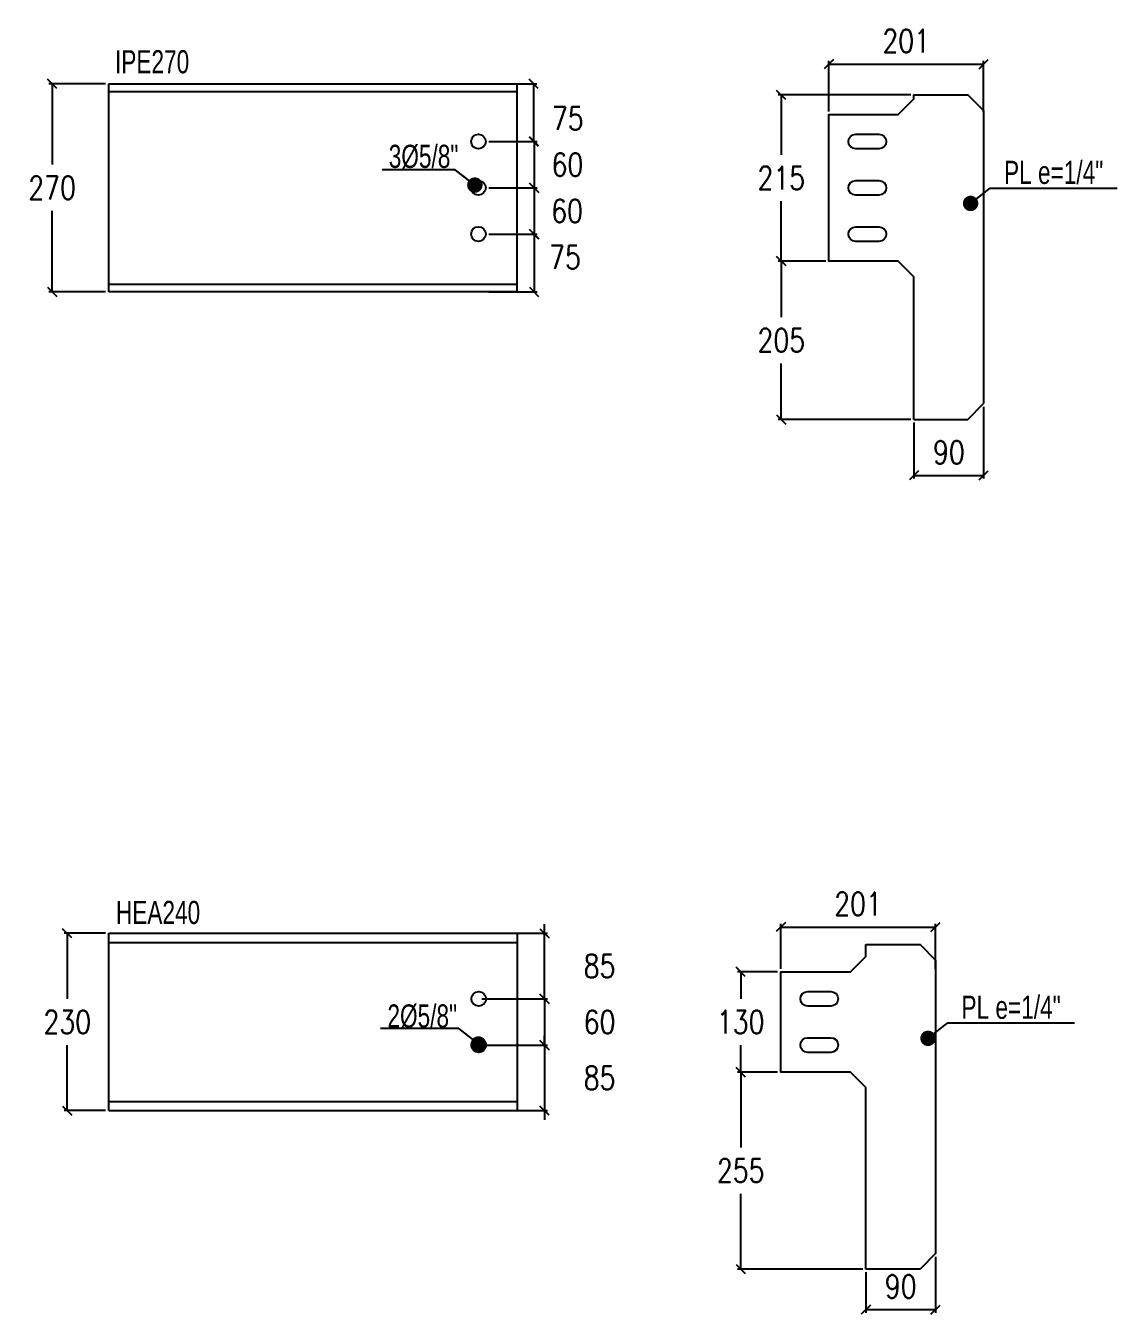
# Model space of a CAD drawing. Header units: millimetres. Extents: x -1715 to 93033, y -21962 to 25119.
# Drawn here: x 10847 to 12262, y -18084 to -16413 of the extents above; entities that cross this region are included whole.
import ezdxf
from ezdxf.enums import TextEntityAlignment as Align

# ---------------------------------------------------------------- set-up
doc = ezdxf.new("R2010")
doc.units = ezdxf.units.MM
doc.header["$LTSCALE"] = 0.4
for name, color, linetype in [('COTAS', 8, 'Continuous'), ('P-PLATINA', 6, 'Continuous'), ('PERFORACIONES', 1, 'Continuous')]:
    doc.layers.add(name, color=color, linetype=linetype)
doc.styles.add('CNI_COTAS', font='romans.shx', dxfattribs={"width": 0.8})
doc.styles.add('VERDANA', font='arial.ttf')
doc.dimstyles.new('1.1', dxfattribs={"dimscale": 0, "dimtxt": 15, "dimasz": 20, "dimexe": 2, "dimexo": 2, "dimgap": 7, "dimtad": 1, "dimdec": 0, "dimzin": 4, "dimdsep": 46, "dimtxsty": 'CNI_COTAS', "dimblk": 'DOTSMALL', "dimcen": 0, "dimclrd": 256, "dimclrt": 3, "dimadec": 0, "dimazin": 0, "dimtfac": 1, "dimtdec": 0, "dimtmove": 2, "dimatfit": 0, "dimldrblk": 'DOT', "dimfxl": 0.05, "dimtolj": 1, "dimtzin": 0, "dimarcsym": 1})
doc.dimstyles.new('1.4', dxfattribs={"dimscale": 0, "dimtxt": 30, "dimasz": 12, "dimexe": 4, "dimexo": 4, "dimgap": 15, "dimtad": 1, "dimdec": 0, "dimzin": 4, "dimdsep": 46, "dimtxsty": 'CNI_COTAS', "dimblk": 'OBLIQUE', "dimcen": -0.09, "dimclrd": 256, "dimclrt": 3, "dimadec": 0, "dimazin": 0, "dimtfac": 1, "dimtdec": 0, "dimtmove": 2, "dimatfit": 0, "dimldrblk": 'DOT', "dimfxl": 0.05, "dimtolj": 1, "dimtzin": 0, "dimarcsym": 0})

# ---------------------------------------------------------------- blocks, each defined once
blk = doc.blocks.new('_Oblique')
at = {"color": 0, "linetype": 'ByBlock', "lineweight": -2}
blk.add_line((-0.5, -0.5), (0.5, 0.5), dxfattribs=at)
blk = doc.blocks.new('*D87')
at = {"layer": 'COTAS', "color": 0, "lineweight": -2, "transparency": 16777216}
for p, q in [((10950, -16488.3), (10876.6, -16488.3)), ((10950, -16758.3), (10876.6, -16758.3))]:
    blk.add_line(p, q, dxfattribs=at)
at = {"layer": 'COTAS', "lineweight": -2, "transparency": 16777216}
for p, q in [((10880.6, -16488.3), (10880.6, -16593.3)), ((10880.6, -16758.3), (10880.6, -16653.3))]:
    blk.add_line(p, q, dxfattribs=at)
at = {"layer": 'Defpoints', "color": 0, "transparency": 16777216}
for p in [(10880.6, -16488.3), (10954, -16488.3), (10954, -16758.3)]:
    blk.add_point(p, dxfattribs=at)
at = {"layer": 'COTAS', "lineweight": -2, "transparency": 16777216, "xscale": 12, "yscale": 12, "zscale": 12}
for p, rotation in [((10880.6, -16488.3), 90), ((10880.6, -16758.3), 270)]:
    blk.add_blockref('_Oblique', p, dxfattribs=dict(at, rotation=rotation))
at = {"layer": 'COTAS', "color": 3, "transparency": 16777216, "insert": (10880.6, -16623.3), "char_height": 30, "attachment_point": 5, "rotation": 0.01, "style": 'CNI_COTAS'}
blk.add_mtext('\\A1;270', dxfattribs=at)
blk = doc.blocks.new('_Dot')
at = {"color": 0, "linetype": 'ByBlock', "lineweight": -2}
blk.add_line((-0.5, 0), (-1, 0), dxfattribs=at)
at = {"color": 0, "linetype": 'ByBlock', "const_width": 0.5}
blk.add_lwpolyline([(-0.25, 0, 1), (0.25, 0, 1)], format="xyb", close=True, dxfattribs=at)
blk = doc.blocks.new('_DotSmall')
at = {"color": 0, "linetype": 'ByBlock', "const_width": 0.5}
blk.add_lwpolyline([(-0.0625, 0, 1), (0.0625, 0, 1)], format="xyb", close=True, dxfattribs=at)
blk = doc.blocks.new('*D143')
at = {"layer": 'COTAS', "color": 0, "lineweight": -2, "transparency": 16777216}
for p, q in [((10950, -17590.3), (10896.3, -17590.3)), ((10950, -17820.3), (10896.3, -17820.3))]:
    blk.add_line(p, q, dxfattribs=at)
at = {"layer": 'COTAS', "lineweight": -2, "transparency": 16777216}
for p, q in [((10900.3, -17590.3), (10900.3, -17675.3)), ((10900.3, -17820.3), (10900.3, -17735.3))]:
    blk.add_line(p, q, dxfattribs=at)
at = {"layer": 'Defpoints', "color": 0, "transparency": 16777216}
for p in [(10900.3, -17590.3), (10954, -17590.3), (10954, -17820.3)]:
    blk.add_point(p, dxfattribs=at)
at = {"layer": 'COTAS', "lineweight": -2, "transparency": 16777216, "xscale": 12, "yscale": 12, "zscale": 12}
for p, rotation in [((10900.3, -17590.3), 90), ((10900.3, -17820.3), 270)]:
    blk.add_blockref('_Oblique', p, dxfattribs=dict(at, rotation=rotation))
at = {"layer": 'COTAS', "color": 3, "transparency": 16777216, "insert": (10900.3, -17705.3), "char_height": 30, "attachment_point": 5, "rotation": 0.01, "style": 'CNI_COTAS'}
blk.add_mtext('\\A1;230', dxfattribs=at)
blk = doc.blocks.new('*D261')
at = {"layer": 'COTAS', "color": 0, "lineweight": -2, "transparency": 16777216}
for p, q in [((11447, -16563.3), (11509.6, -16563.3)), ((11447, -16623.3), (11509.6, -16623.3))]:
    blk.add_line(p, q, dxfattribs=at)
at = {"layer": 'COTAS', "lineweight": -2, "transparency": 16777216}
blk.add_line((11505.6, -16563.3), (11505.6, -16623.3), dxfattribs=at)
at = {"layer": 'Defpoints', "color": 0, "transparency": 16777216}
for p in [(11443, -16563.3), (11443, -16623.3), (11505.6, -16623.3)]:
    blk.add_point(p, dxfattribs=at)
at = {"layer": 'COTAS', "lineweight": -2, "transparency": 16777216, "xscale": 12, "yscale": 12, "zscale": 12}
for p, rotation in [((11505.6, -16563.3), 90), ((11505.6, -16623.3), 270)]:
    blk.add_blockref('_Oblique', p, dxfattribs=dict(at, rotation=rotation))
at = {"layer": 'COTAS', "color": 3, "transparency": 16777216, "insert": (11548.9, -16593.3), "char_height": 30, "attachment_point": 5, "rotation": 0.01, "style": 'CNI_COTAS'}
blk.add_mtext('\\A1;60', dxfattribs=at)
blk = doc.blocks.new('*D262')
at = {"layer": 'COTAS', "color": 0, "lineweight": -2, "transparency": 16777216}
for p, q in [((11447, -16623.3), (11509.6, -16623.3)), ((11447, -16683.3), (11509.6, -16683.3))]:
    blk.add_line(p, q, dxfattribs=at)
at = {"layer": 'COTAS', "lineweight": -2, "transparency": 16777216}
blk.add_line((11505.6, -16623.3), (11505.6, -16683.3), dxfattribs=at)
at = {"layer": 'Defpoints', "color": 0, "transparency": 16777216}
for p in [(11443, -16623.3), (11443, -16683.3), (11505.6, -16683.3)]:
    blk.add_point(p, dxfattribs=at)
at = {"layer": 'COTAS', "lineweight": -2, "transparency": 16777216, "xscale": 12, "yscale": 12, "zscale": 12}
for p, rotation in [((11505.6, -16623.3), 90), ((11505.6, -16683.3), 270)]:
    blk.add_blockref('_Oblique', p, dxfattribs=dict(at, rotation=rotation))
at = {"layer": 'COTAS', "color": 3, "transparency": 16777216, "insert": (11548.4, -16653.3), "char_height": 30, "attachment_point": 5, "rotation": 0.01, "style": 'CNI_COTAS'}
blk.add_mtext('\\A1;60', dxfattribs=at)
blk = doc.blocks.new('*D263')
at = {"layer": 'COTAS', "color": 0, "lineweight": -2, "transparency": 16777216}
for p, q in [((11447, -16683.3), (11509.5, -16683.3)), ((11447, -16758.3), (11509.5, -16758.3))]:
    blk.add_line(p, q, dxfattribs=at)
at = {"layer": 'COTAS', "lineweight": -2, "transparency": 16777216}
blk.add_line((11505.5, -16683.3), (11505.5, -16758.3), dxfattribs=at)
at = {"layer": 'Defpoints', "color": 0, "transparency": 16777216}
for p in [(11443, -16683.3), (11443, -16758.3), (11505.5, -16758.3)]:
    blk.add_point(p, dxfattribs=at)
at = {"layer": 'COTAS', "lineweight": -2, "transparency": 16777216, "xscale": 12, "yscale": 12, "zscale": 12}
for p, rotation in [((11505.5, -16683.3), 90), ((11505.5, -16758.3), 270)]:
    blk.add_blockref('_Oblique', p, dxfattribs=dict(at, rotation=rotation))
at = {"layer": 'COTAS', "color": 3, "transparency": 16777216, "insert": (11545.7, -16713.3), "char_height": 30, "attachment_point": 5, "rotation": 0.01, "style": 'CNI_COTAS'}
blk.add_mtext('\\A1;75', dxfattribs=at)
blk = doc.blocks.new('*D264')
at = {"layer": 'COTAS', "color": 0, "lineweight": -2, "transparency": 16777216}
for p, q in [((11447, -16488.3), (11509.1, -16488.3)), ((11447, -16563.3), (11509.1, -16563.3))]:
    blk.add_line(p, q, dxfattribs=at)
at = {"layer": 'COTAS', "lineweight": -2, "transparency": 16777216}
blk.add_line((11505.1, -16563.3), (11505.1, -16488.3), dxfattribs=at)
at = {"layer": 'Defpoints', "color": 0, "transparency": 16777216}
for p in [(11443, -16488.3), (11505.1, -16488.3), (11443, -16563.3)]:
    blk.add_point(p, dxfattribs=at)
at = {"layer": 'COTAS', "lineweight": -2, "transparency": 16777216, "xscale": 12, "yscale": 12, "zscale": 12}
for p, rotation in [((11505.1, -16488.3), 90), ((11505.1, -16563.3), 270)]:
    blk.add_blockref('_Oblique', p, dxfattribs=dict(at, rotation=rotation))
at = {"layer": 'COTAS', "color": 3, "transparency": 16777216, "insert": (11549.3, -16533.3), "char_height": 30, "attachment_point": 5, "rotation": 0.01, "style": 'CNI_COTAS'}
blk.add_mtext('\\A1;75', dxfattribs=at)
blk = doc.blocks.new('*D266')
at = {"layer": 'COTAS', "color": 0, "lineweight": -2, "transparency": 16777216}
for p, q in [((11887.7, -16524.3), (11887.7, -16458.8)), ((12088.5, -16524.3), (12088.5, -16458.8))]:
    blk.add_line(p, q, dxfattribs=at)
at = {"layer": 'COTAS', "lineweight": -2, "transparency": 16777216}
blk.add_line((11887.7, -16462.8), (12088.5, -16462.8), dxfattribs=at)
at = {"layer": 'Defpoints', "color": 0, "transparency": 16777216}
for p in [(12088.5, -16462.8), (11887.7, -16528.3), (12088.5, -16528.3)]:
    blk.add_point(p, dxfattribs=at)
at = {"layer": 'COTAS', "lineweight": -2, "transparency": 16777216, "xscale": 12, "yscale": 12, "zscale": 12, "rotation": 180}
blk.add_blockref('_Oblique', (11887.7, -16462.8), dxfattribs=at)
at = {"layer": 'COTAS', "lineweight": -2, "transparency": 16777216, "xscale": 12, "yscale": 12, "zscale": 12}
blk.add_blockref('_Oblique', (12088.5, -16462.8), dxfattribs=at)
at = {"layer": 'COTAS', "color": 3, "transparency": 16777216, "insert": (11988.1, -16432.8), "char_height": 30, "attachment_point": 5, "style": 'CNI_COTAS'}
blk.add_mtext('\\A1;201', dxfattribs=at)
blk = doc.blocks.new('*D267')
at = {"layer": 'COTAS', "color": 0, "lineweight": -2, "transparency": 16777216}
for p, q in [((11994.2, -16502.9), (11822.1, -16502.9)), ((11883.7, -16718.3), (11822.1, -16718.3))]:
    blk.add_line(p, q, dxfattribs=at)
at = {"layer": 'COTAS', "lineweight": -2, "transparency": 16777216}
for p, q in [((11826.1, -16502.9), (11826.1, -16580.6)), ((11826.1, -16718.3), (11826.1, -16640.6))]:
    blk.add_line(p, q, dxfattribs=at)
at = {"layer": 'Defpoints', "color": 0, "transparency": 16777216}
for p in [(11998.2, -16502.9), (11826.1, -16718.3), (11887.7, -16718.3)]:
    blk.add_point(p, dxfattribs=at)
at = {"layer": 'COTAS', "lineweight": -2, "transparency": 16777216, "xscale": 12, "yscale": 12, "zscale": 12}
for p, rotation in [((11826.1, -16502.9), 90), ((11826.1, -16718.3), 270)]:
    blk.add_blockref('_Oblique', p, dxfattribs=dict(at, rotation=rotation))
at = {"layer": 'COTAS', "color": 3, "transparency": 16777216, "insert": (11826.1, -16610.6), "char_height": 30, "attachment_point": 5, "rotation": 0.01, "style": 'CNI_COTAS'}
blk.add_mtext('\\A1;215', dxfattribs=at)
blk = doc.blocks.new('*D268')
at = {"layer": 'COTAS', "color": 0, "lineweight": -2, "transparency": 16777216}
for p, q in [((11883.7, -16718.3), (11822.1, -16718.3)), ((11994.2, -16923.7), (11822.1, -16923.7))]:
    blk.add_line(p, q, dxfattribs=at)
at = {"layer": 'COTAS', "lineweight": -2, "transparency": 16777216}
for p, q in [((11826.1, -16718.3), (11826.1, -16791)), ((11826.1, -16923.7), (11826.1, -16851))]:
    blk.add_line(p, q, dxfattribs=at)
at = {"layer": 'Defpoints', "color": 0, "transparency": 16777216}
for p in [(11887.7, -16718.3), (11826.1, -16923.7), (11998.2, -16923.7)]:
    blk.add_point(p, dxfattribs=at)
at = {"layer": 'COTAS', "lineweight": -2, "transparency": 16777216, "xscale": 12, "yscale": 12, "zscale": 12}
for p, rotation in [((11826.1, -16718.3), 90), ((11826.1, -16923.7), 270)]:
    blk.add_blockref('_Oblique', p, dxfattribs=dict(at, rotation=rotation))
at = {"layer": 'COTAS', "color": 3, "transparency": 16777216, "insert": (11826.1, -16821), "char_height": 30, "attachment_point": 5, "rotation": 0.01, "style": 'CNI_COTAS'}
blk.add_mtext('\\A1;205', dxfattribs=at)
blk = doc.blocks.new('*D269')
at = {"layer": 'COTAS', "color": 0, "lineweight": -2, "transparency": 16777216}
for p, q in [((12088.5, -16907.2), (12088.5, -17000.3)), ((11998.2, -16927.7), (11998.2, -17000.3))]:
    blk.add_line(p, q, dxfattribs=at)
at = {"layer": 'COTAS', "lineweight": -2, "transparency": 16777216}
blk.add_line((11998.2, -16996.3), (12088.5, -16996.3), dxfattribs=at)
at = {"layer": 'Defpoints', "color": 0, "transparency": 16777216}
for p in [(12088.5, -16903.2), (11998.2, -16923.7), (12088.5, -16996.3)]:
    blk.add_point(p, dxfattribs=at)
at = {"layer": 'COTAS', "lineweight": -2, "transparency": 16777216, "xscale": 12, "yscale": 12, "zscale": 12, "rotation": 180}
blk.add_blockref('_Oblique', (11998.2, -16996.3), dxfattribs=at)
at = {"layer": 'COTAS', "lineweight": -2, "transparency": 16777216, "xscale": 12, "yscale": 12, "zscale": 12}
blk.add_blockref('_Oblique', (12088.5, -16996.3), dxfattribs=at)
at = {"layer": 'COTAS', "color": 3, "transparency": 16777216, "insert": (12043.4, -16966.3), "char_height": 30, "attachment_point": 5, "style": 'CNI_COTAS'}
blk.add_mtext('\\A1;90', dxfattribs=at)
blk = doc.blocks.new('*D300')
at = {"layer": 'COTAS', "color": 0, "lineweight": -2, "transparency": 16777216}
for p, q in [((11825.4, -17636.3), (11825.4, -17578.1)), ((12026, -17636.3), (12026, -17578.1))]:
    blk.add_line(p, q, dxfattribs=at)
at = {"layer": 'COTAS', "lineweight": -2, "transparency": 16777216}
blk.add_line((11825.4, -17582.1), (12026, -17582.1), dxfattribs=at)
at = {"layer": 'Defpoints', "color": 0, "transparency": 16777216}
for p in [(12026, -17582.1), (11825.4, -17640.3), (12026, -17640.3)]:
    blk.add_point(p, dxfattribs=at)
at = {"layer": 'COTAS', "lineweight": -2, "transparency": 16777216, "xscale": 12, "yscale": 12, "zscale": 12, "rotation": 180}
blk.add_blockref('_Oblique', (11825.4, -17582.1), dxfattribs=at)
at = {"layer": 'COTAS', "lineweight": -2, "transparency": 16777216, "xscale": 12, "yscale": 12, "zscale": 12}
blk.add_blockref('_Oblique', (12026, -17582.1), dxfattribs=at)
at = {"layer": 'COTAS', "color": 3, "transparency": 16777216, "insert": (11925.7, -17552.1), "char_height": 30, "attachment_point": 5, "style": 'CNI_COTAS'}
blk.add_mtext('\\A1;201', dxfattribs=at)
blk = doc.blocks.new('*D301')
at = {"layer": 'COTAS', "color": 0, "lineweight": -2, "transparency": 16777216}
for p, q in [((11821.4, -17640.3), (11769.5, -17640.3)), ((11821.4, -17770.3), (11769.5, -17770.3))]:
    blk.add_line(p, q, dxfattribs=at)
at = {"layer": 'COTAS', "lineweight": -2, "transparency": 16777216}
for p, q in [((11773.5, -17640.3), (11773.5, -17675.3)), ((11773.5, -17770.3), (11773.5, -17735.3))]:
    blk.add_line(p, q, dxfattribs=at)
at = {"layer": 'Defpoints', "color": 0, "transparency": 16777216}
for p in [(11825.4, -17640.3), (11773.5, -17770.3), (11825.4, -17770.3)]:
    blk.add_point(p, dxfattribs=at)
at = {"layer": 'COTAS', "lineweight": -2, "transparency": 16777216, "xscale": 12, "yscale": 12, "zscale": 12}
for p, rotation in [((11773.5, -17640.3), 90), ((11773.5, -17770.3), 270)]:
    blk.add_blockref('_Oblique', p, dxfattribs=dict(at, rotation=rotation))
at = {"layer": 'COTAS', "color": 3, "transparency": 16777216, "insert": (11773.5, -17705.3), "char_height": 30, "attachment_point": 5, "rotation": 0.01, "style": 'CNI_COTAS'}
blk.add_mtext('\\A1;130', dxfattribs=at)
blk = doc.blocks.new('*D302')
at = {"layer": 'COTAS', "color": 0, "lineweight": -2, "transparency": 16777216}
for p, q in [((11821.4, -17770.3), (11769.5, -17770.3)), ((11931.7, -18025.7), (11769.5, -18025.7))]:
    blk.add_line(p, q, dxfattribs=at)
at = {"layer": 'COTAS', "lineweight": -2, "transparency": 16777216}
for p, q in [((11773.5, -17770.3), (11773.5, -17868)), ((11773.5, -18025.7), (11773.5, -17928))]:
    blk.add_line(p, q, dxfattribs=at)
at = {"layer": 'Defpoints', "color": 0, "transparency": 16777216}
for p in [(11773.5, -17770.3), (11825.4, -17770.3), (11935.7, -18025.7)]:
    blk.add_point(p, dxfattribs=at)
at = {"layer": 'COTAS', "lineweight": -2, "transparency": 16777216, "xscale": 12, "yscale": 12, "zscale": 12}
for p, rotation in [((11773.5, -17770.3), 90), ((11773.5, -18025.7), 270)]:
    blk.add_blockref('_Oblique', p, dxfattribs=dict(at, rotation=rotation))
at = {"layer": 'COTAS', "color": 3, "transparency": 16777216, "insert": (11773.5, -17898), "char_height": 30, "attachment_point": 5, "rotation": 0.01, "style": 'CNI_COTAS'}
blk.add_mtext('\\A1;255', dxfattribs=at)
blk = doc.blocks.new('*D303')
at = {"layer": 'COTAS', "color": 0, "lineweight": -2, "transparency": 16777216}
for p, q in [((12026, -18009.7), (12026, -18082.4)), ((11935.7, -18029.7), (11935.7, -18082.4))]:
    blk.add_line(p, q, dxfattribs=at)
at = {"layer": 'COTAS', "lineweight": -2, "transparency": 16777216}
blk.add_line((11935.7, -18078.4), (12026, -18078.4), dxfattribs=at)
at = {"layer": 'Defpoints', "color": 0, "transparency": 16777216}
for p in [(12026, -18005.7), (11935.7, -18025.7), (12026, -18078.4)]:
    blk.add_point(p, dxfattribs=at)
at = {"layer": 'COTAS', "lineweight": -2, "transparency": 16777216, "xscale": 12, "yscale": 12, "zscale": 12, "rotation": 180}
blk.add_blockref('_Oblique', (11935.7, -18078.4), dxfattribs=at)
at = {"layer": 'COTAS', "lineweight": -2, "transparency": 16777216, "xscale": 12, "yscale": 12, "zscale": 12}
blk.add_blockref('_Oblique', (12026, -18078.4), dxfattribs=at)
at = {"layer": 'COTAS', "color": 3, "transparency": 16777216, "insert": (11980.9, -18048.4), "char_height": 30, "attachment_point": 5, "style": 'CNI_COTAS'}
blk.add_mtext('\\A1;90', dxfattribs=at)
blk = doc.blocks.new('*D340')
at = {"layer": 'COTAS', "lineweight": -2, "transparency": 16777216}
for p, q in [((11519, -17675.3), (11519, -17663.3)), ((11519, -17675.3), (11519, -17735.3)), ((11519, -17735.3), (11519, -17747.3))]:
    blk.add_line(p, q, dxfattribs=at)
at = {"layer": 'COTAS', "color": 0, "lineweight": -2, "transparency": 16777216}
for p, q in [((11437.8, -17675.3), (11523, -17675.3)), ((11437.8, -17735.3), (11523, -17735.3))]:
    blk.add_line(p, q, dxfattribs=at)
at = {"layer": 'Defpoints', "color": 0, "transparency": 16777216}
for p in [(11433.8, -17675.3), (11433.8, -17735.3), (11519, -17735.3)]:
    blk.add_point(p, dxfattribs=at)
at = {"layer": 'COTAS', "lineweight": -2, "transparency": 16777216, "xscale": 12, "yscale": 12, "zscale": 12}
for p, rotation in [((11519, -17675.3), 270), ((11519, -17735.3), 90)]:
    blk.add_blockref('_Oblique', p, dxfattribs=dict(at, rotation=rotation))
at = {"layer": 'COTAS', "color": 3, "transparency": 16777216, "insert": (11590.5, -17705.3), "char_height": 30, "attachment_point": 5, "rotation": 0.01, "style": 'CNI_COTAS'}
blk.add_mtext('\\A1;60', dxfattribs=at)
blk = doc.blocks.new('*D341')
at = {"layer": 'COTAS', "lineweight": -2, "transparency": 16777216}
for p, q in [((11519, -17735.3), (11519, -17723.3)), ((11519, -17735.3), (11519, -17820.3)), ((11519, -17820.3), (11519, -17832.3))]:
    blk.add_line(p, q, dxfattribs=at)
at = {"layer": 'COTAS', "color": 0, "lineweight": -2, "transparency": 16777216}
for p, q in [((11480.7, -17735.3), (11523, -17735.3)), ((11480.7, -17820.3), (11523, -17820.3))]:
    blk.add_line(p, q, dxfattribs=at)
at = {"layer": 'Defpoints', "color": 0, "transparency": 16777216}
for p in [(11476.7, -17735.3), (11476.7, -17820.3), (11519, -17820.3)]:
    blk.add_point(p, dxfattribs=at)
at = {"layer": 'COTAS', "lineweight": -2, "transparency": 16777216, "xscale": 12, "yscale": 12, "zscale": 12}
for p, rotation in [((11519, -17735.3), 270), ((11519, -17820.3), 90)]:
    blk.add_blockref('_Oblique', p, dxfattribs=dict(at, rotation=rotation))
at = {"layer": 'COTAS', "color": 3, "transparency": 16777216, "insert": (11590.5, -17777.8), "char_height": 30, "attachment_point": 5, "rotation": 0.01, "style": 'CNI_COTAS'}
blk.add_mtext('\\A1;85', dxfattribs=at)
blk = doc.blocks.new('*D342')
at = {"layer": 'COTAS', "lineweight": -2, "transparency": 16777216}
for p, q in [((11519, -17590.3), (11519, -17578.3)), ((11519, -17675.3), (11519, -17590.3)), ((11519, -17675.3), (11519, -17687.3))]:
    blk.add_line(p, q, dxfattribs=at)
at = {"layer": 'COTAS', "color": 0, "lineweight": -2, "transparency": 16777216}
for p, q in [((11480.7, -17590.3), (11523, -17590.3)), ((11480.7, -17675.3), (11523, -17675.3))]:
    blk.add_line(p, q, dxfattribs=at)
at = {"layer": 'Defpoints', "color": 0, "transparency": 16777216}
for p in [(11476.7, -17590.3), (11519, -17590.3), (11476.7, -17675.3)]:
    blk.add_point(p, dxfattribs=at)
at = {"layer": 'COTAS', "lineweight": -2, "transparency": 16777216, "xscale": 12, "yscale": 12, "zscale": 12}
for p, rotation in [((11519, -17590.3), 270), ((11519, -17675.3), 90)]:
    blk.add_blockref('_Oblique', p, dxfattribs=dict(at, rotation=rotation))
at = {"layer": 'COTAS', "color": 3, "transparency": 16777216, "insert": (11590.5, -17632.8), "char_height": 30, "attachment_point": 5, "rotation": 0.01, "style": 'CNI_COTAS'}
blk.add_mtext('\\A1;85', dxfattribs=at)

msp = doc.modelspace()

# ---------------------------------------------------------------- linework, layer by layer
at = {"color": 2, "linetype": 'Continuous'}
for p, q in [((10954, -16488.3), (11483.5, -16488.3)), ((10954, -16758.3), (10954, -16488.3)), ((11483.5, -16748.1), (11483.5, -16488.3)), ((11483.5, -16758.3), (11483.5, -16488.3)), ((10954, -16498.5), (11483.5, -16498.5)), ((10954, -16748.1), (11483.5, -16748.1)), ((11483.5, -16758.3), (10954, -16758.3)), ((10954, -17820.3), (10954, -17590.3)), ((10954, -17590.3), (11483.8, -17590.3)), ((11483.8, -17590.3), (11483.8, -17820.3)), ((10954, -17602.3), (11483.8, -17602.3)), ((10954, -17808.3), (11483.8, -17808.3)), ((10954, -17820.3), (11483.8, -17820.3))]:
    msp.add_line(p, q, dxfattribs=at)
at = {"layer": 'P-PLATINA', "color": 6, "linetype": 'Continuous'}
msp.add_line((12006, -18025.7), (11935.7, -18025.7), dxfattribs=at)
for points in [[(11998.2, -16923.7), (11998.2, -16738.9), (11987.7, -16728.4), (11977.7, -16718.3), (11887.7, -16718.3), (11887.7, -16528.3), (11977.7, -16528.3), (11987.7, -16518.3), (11998.2, -16507.8), (11998.2, -16502.9), (12068, -16502.9), (12088.5, -16522.9), (12088.5, -16903.2)], [(11929.4, -16572.8), (11922.7, -16572.8), (11919.1, -16572.1), (11916, -16570.1), (11913.9, -16567), (11913.2, -16563.3), (11913.9, -16559.7), (11916, -16556.6), (11919.1, -16554.6), (11922.7, -16553.8), (11929.4, -16553.8)], [(11922.7, -16553.8), (11952.7, -16553.8), (11956.4, -16554.6), (11959.4, -16556.6), (11961.5, -16559.7), (11962.2, -16563.3), (11961.5, -16567), (11959.4, -16570.1), (11956.4, -16572.1), (11952.7, -16572.8), (11922.7, -16572.8)], [(11929.4, -16632.8), (11922.7, -16632.8), (11919.1, -16632.1), (11916, -16630.1), (11913.9, -16627), (11913.2, -16623.3), (11913.9, -16619.7), (11916, -16616.6), (11919.1, -16614.6), (11922.7, -16613.8), (11929.4, -16613.8)], [(11922.7, -16613.8), (11952.7, -16613.8), (11956.4, -16614.6), (11959.4, -16616.6), (11961.5, -16619.7), (11962.2, -16623.3), (11961.5, -16627), (11959.4, -16630.1), (11956.4, -16632.1), (11952.7, -16632.8), (11922.7, -16632.8)], [(11929.4, -16692.8), (11922.7, -16692.8), (11919.1, -16692.1), (11916, -16690.1), (11913.9, -16687), (11913.2, -16683.3), (11913.9, -16679.7), (11916, -16676.6), (11919.1, -16674.6), (11922.7, -16673.8), (11929.4, -16673.8)], [(11922.7, -16673.8), (11952.7, -16673.8), (11956.4, -16674.6), (11959.4, -16676.6), (11961.5, -16679.7), (11962.2, -16683.3), (11961.5, -16687), (11959.4, -16690.1), (11956.4, -16692.1), (11952.7, -16692.8), (11922.7, -16692.8)], [(11998.2, -16923.7), (12068, -16923.7), (12088.5, -16903.2)], [(11825.4, -17770.3), (11825.4, -17640.3), (11915.7, -17640.3), (11935.7, -17620.3), (11935.7, -17604.9)], [(11935.7, -17604.9), (12006, -17604.9), (12026, -17624.9), (12026, -18005.7), (12006, -18025.7)], [(11915.7, -17770.3), (11825.4, -17770.3), (11825.4, -17640.3)], [(11867, -17684.8), (11860.4, -17684.8), (11856.7, -17684), (11853.7, -17682), (11851.6, -17678.9), (11850.9, -17675.3), (11851.6, -17671.6), (11853.7, -17668.5), (11856.7, -17666.5), (11860.4, -17665.8), (11867, -17665.8)], [(11860.4, -17665.8), (11890.4, -17665.8), (11894, -17666.5), (11897.1, -17668.5), (11899.1, -17671.6), (11899.9, -17675.3), (11899.1, -17678.9), (11897.1, -17682), (11894, -17684), (11890.4, -17684.8), (11860.4, -17684.8)], [(11867, -17744.8), (11860.4, -17744.8), (11856.7, -17744), (11853.7, -17742), (11851.6, -17738.9), (11850.9, -17735.3), (11851.6, -17731.6), (11853.7, -17728.5), (11856.7, -17726.5), (11860.4, -17725.8), (11867, -17725.8)], [(11860.4, -17725.8), (11890.4, -17725.8), (11894, -17726.5), (11897.1, -17728.5), (11899.1, -17731.6), (11899.9, -17735.3), (11899.1, -17738.9), (11897.1, -17742), (11894, -17744), (11890.4, -17744.8), (11860.4, -17744.8)], [(11935.7, -18025.7), (11935.7, -17790.3), (11915.7, -17770.3)]]:
    msp.add_lwpolyline(points, dxfattribs=at)
at = {"layer": 'PERFORACIONES'}
for centre in [(11433.5, -16563.3), (11433.5, -16623.3), (11433.5, -16683.3), (11433.8, -17675.3), (11433.8, -17735.3)]:
    msp.add_circle(centre, 9.5, dxfattribs=at)

# ---------------------------------------------------------------- texts
at = {"color": 96, "style": 'VERDANA', "width": 0.7}
for s, p in [('IPE270', (11010.3, -16459.8)), ('3%%C5/8"', (11362.3, -16582.5)), ('PL e=1/4"', (12179.3, -16603.3)), ('HEA240', (11018, -17563.2)), ('2%%C5/8"', (11360.6, -17697.5)), ('PL e=1/4"', (12124.1, -17686.2))]:
    msp.add_text(s, height=30, dxfattribs=at).set_placement(p, align=Align.MIDDLE_CENTER)

# ---------------------------------------------------------------- dimensions: what is measured, and where the dimension line sits
at = {"layer": 'COTAS'}
for base, p1, p2, picture, middle in [((12088.5, -16462.8), (11887.7, -16528.3), (12088.5, -16528.3), '*D266', (11988.1, -16432.8)), ((12088.5, -16996.3), (11998.2, -16923.7), (12088.5, -16903.2), '*D269', (12043.4, -16966.3)), ((12026, -17582.1), (11825.4, -17640.3), (12026, -17640.3), '*D300', (11925.7, -17552.1)), ((12026, -18078.4), (11935.7, -18025.7), (12026, -18005.7), '*D303', (11980.9, -18048.4))]:
    dim = msp.add_linear_dim(base=base, p1=p1, p2=p2, dimstyle='1.4', override={"dimscale": 1}, dxfattribs=at)
    dim.commit()
    dim.dimension.update_dxf_attribs({"geometry": picture, "text_midpoint": middle})
for base, p1, p2, picture, middle in [((10880.6, -16488.3), (10954, -16758.3), (10954, -16488.3), '*D87', (10880.6, -16623.3)), ((11826.1, -16718.3), (11998.2, -16502.9), (11887.7, -16718.3), '*D267', (11826.1, -16610.6)), ((11826.1, -16923.7), (11887.7, -16718.3), (11998.2, -16923.7), '*D268', (11826.1, -16821)), ((11519, -17590.3), (11476.7, -17675.3), (11476.7, -17590.3), '*D342', (11590.5, -17632.8)), ((10900.3, -17590.3), (10954, -17820.3), (10954, -17590.3), '*D143', (10900.3, -17705.3)), ((11773.5, -17770.3), (11825.4, -17640.3), (11825.4, -17770.3), '*D301', (11773.5, -17705.3)), ((11519, -17735.3), (11433.8, -17675.3), (11433.8, -17735.3), '*D340', (11590.5, -17705.3)), ((11519, -17820.3), (11476.7, -17735.3), (11476.7, -17820.3), '*D341', (11590.5, -17777.8)), ((11773.5, -17770.3), (11935.7, -18025.7), (11825.4, -17770.3), '*D302', (11773.5, -17898))]:
    dim = msp.add_linear_dim(base=base, p1=p1, p2=p2, angle=90, dimstyle='1.4', override={"dimscale": 1}, dxfattribs=at)
    dim.commit()
    dim.dimension.update_dxf_attribs({"geometry": picture, "text_midpoint": middle, "text_rotation": 0.01})
for base, p1, p2, picture, middle in [((11505.1, -16488.3), (11443, -16563.3), (11443, -16488.3), '*D264', (11549.3, -16533.3)), ((11505.6, -16623.3), (11443, -16563.3), (11443, -16623.3), '*D261', (11548.9, -16593.3)), ((11505.6, -16683.3), (11443, -16623.3), (11443, -16683.3), '*D262', (11548.4, -16653.3)), ((11505.5, -16758.3), (11443, -16683.3), (11443, -16758.3), '*D263', (11545.7, -16713.3))]:
    dim = msp.add_linear_dim(base=base, p1=p1, p2=p2, angle=90, dimstyle='1.4', override={"dimscale": 1}, dxfattribs=at)
    dim.commit()
    dim.dimension.update_dxf_attribs({"geometry": picture, "text_midpoint": middle, "dimtype": 160, "text_rotation": 0.01})

# ---------------------------------------------------------------- leaders
for points in [[(11428.8, -16619.8), (11403.3, -16599.8), (11308.8, -16599.8)], [(12071.6, -16643.6), (12097.1, -16623.7), (12261.7, -16623.7)], [(11433.5, -17733.8), (11408, -17713.8), (11306.4, -17713.8)], [(12016.4, -17726.5), (12041.9, -17706.6), (12206.5, -17706.6)]]:
    msp.add_leader(points, dimstyle='1.1', override={"dimscale": 1}, dxfattribs=at)

doc.saveas('drawing.dxf')
